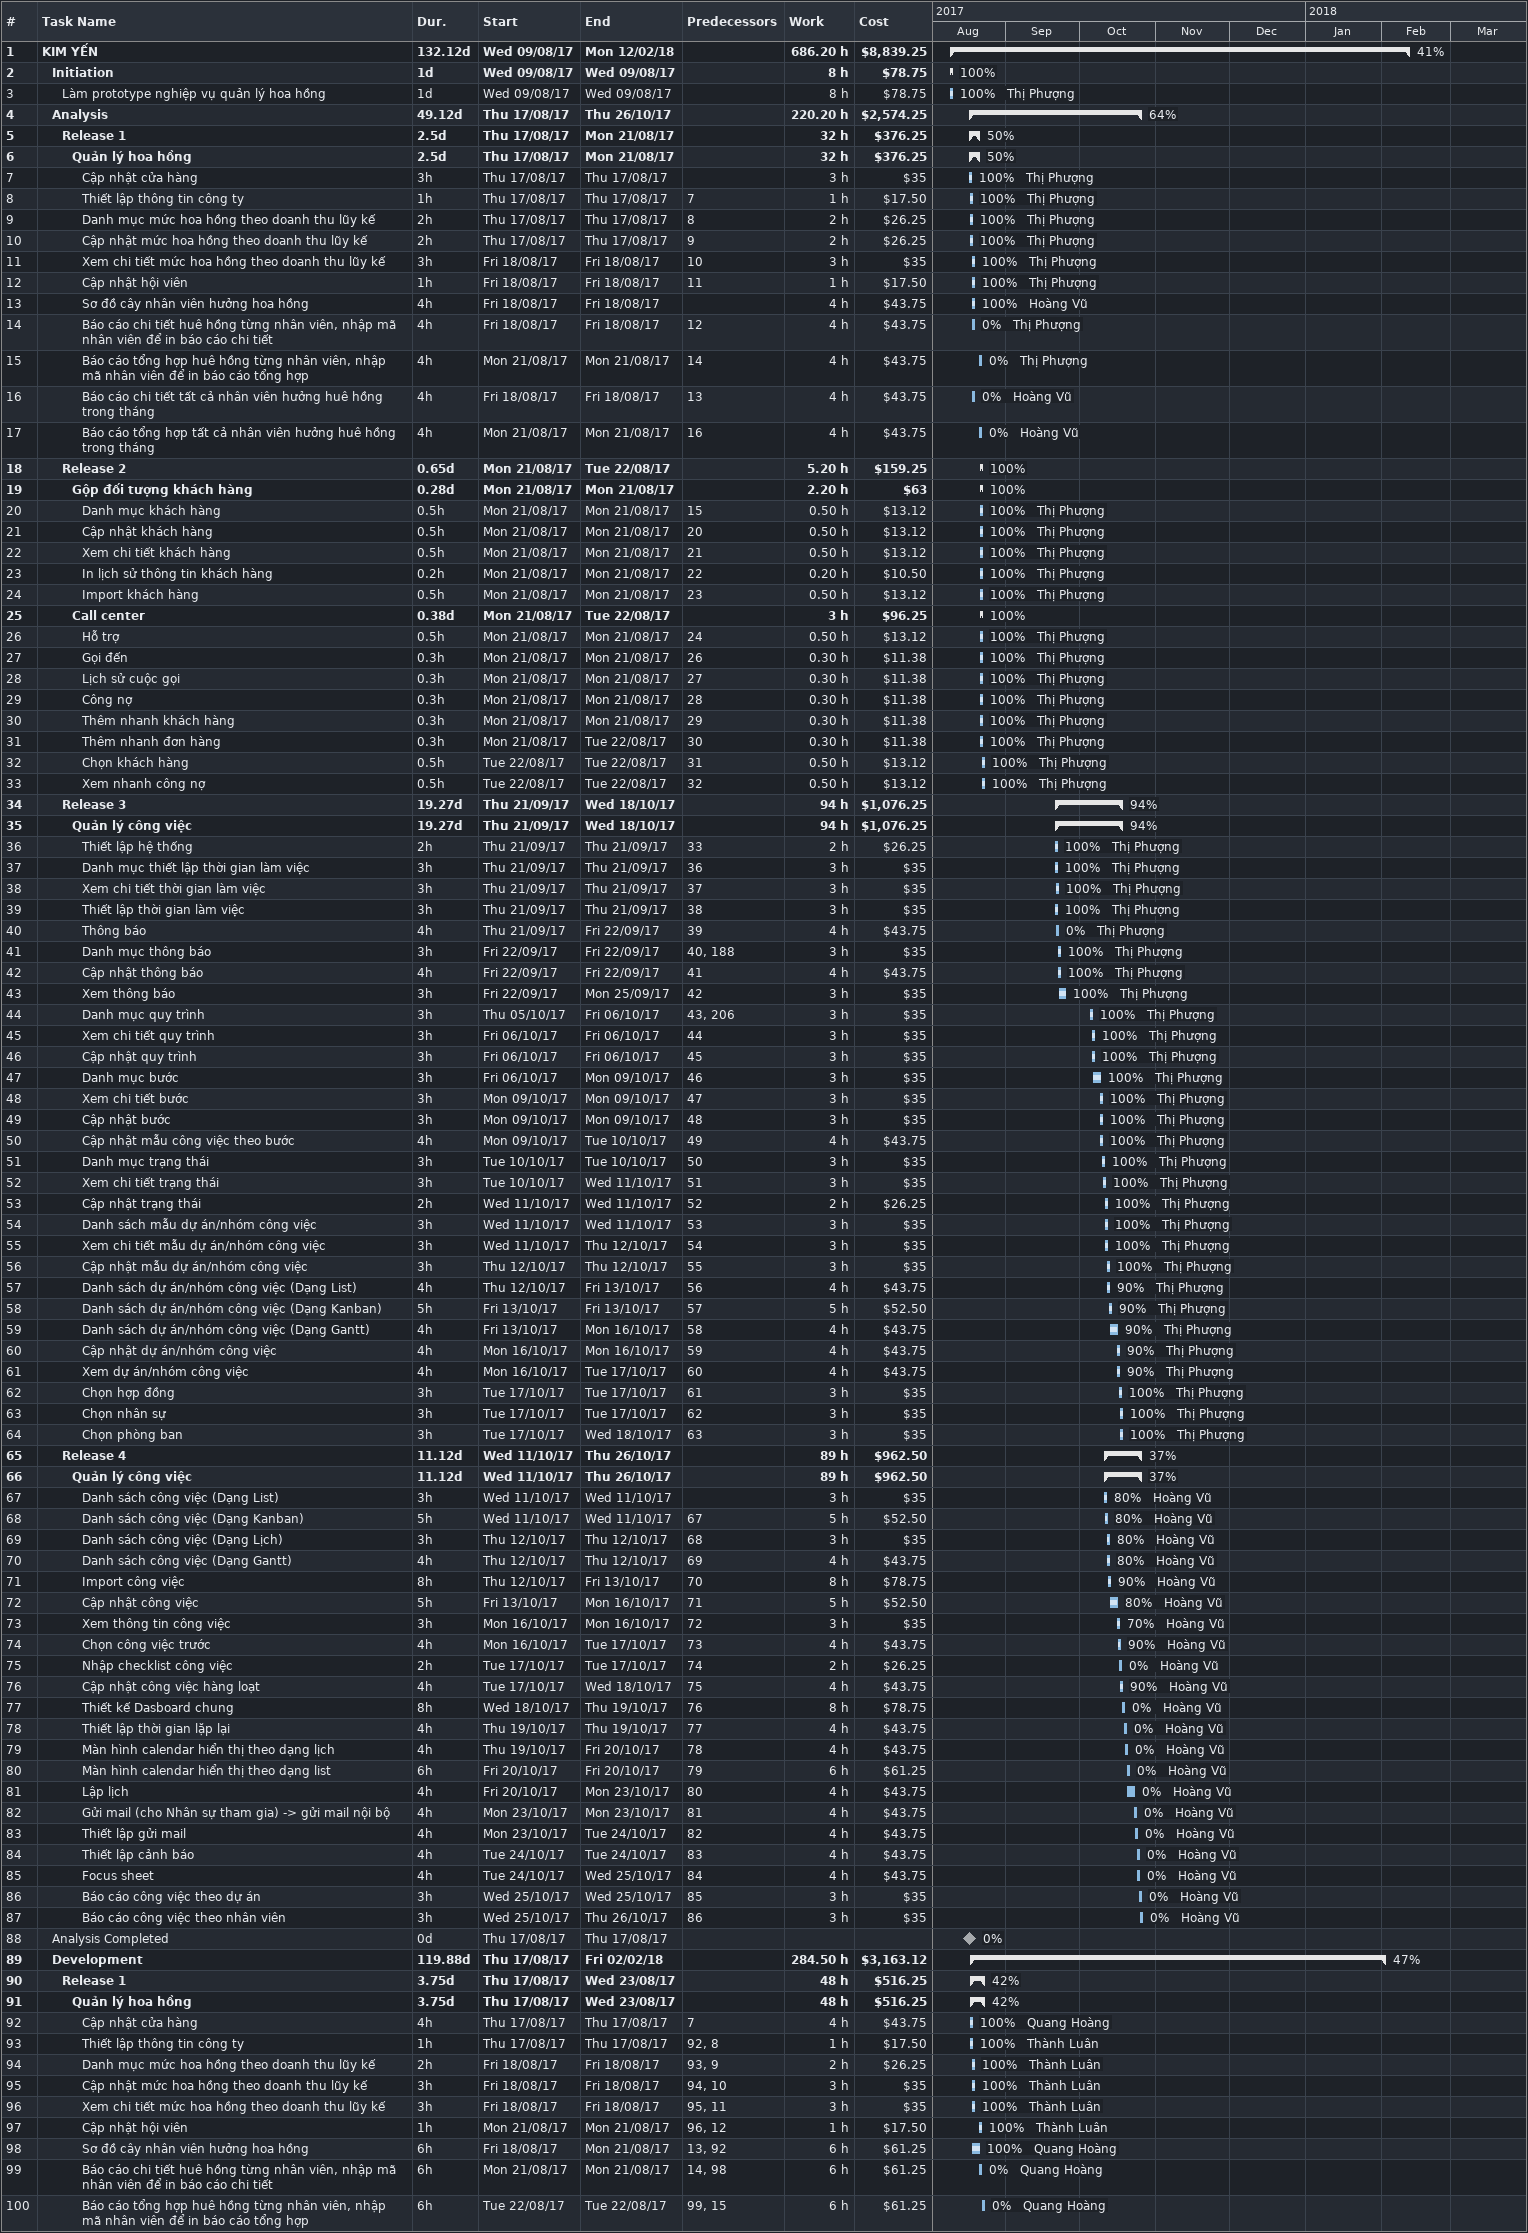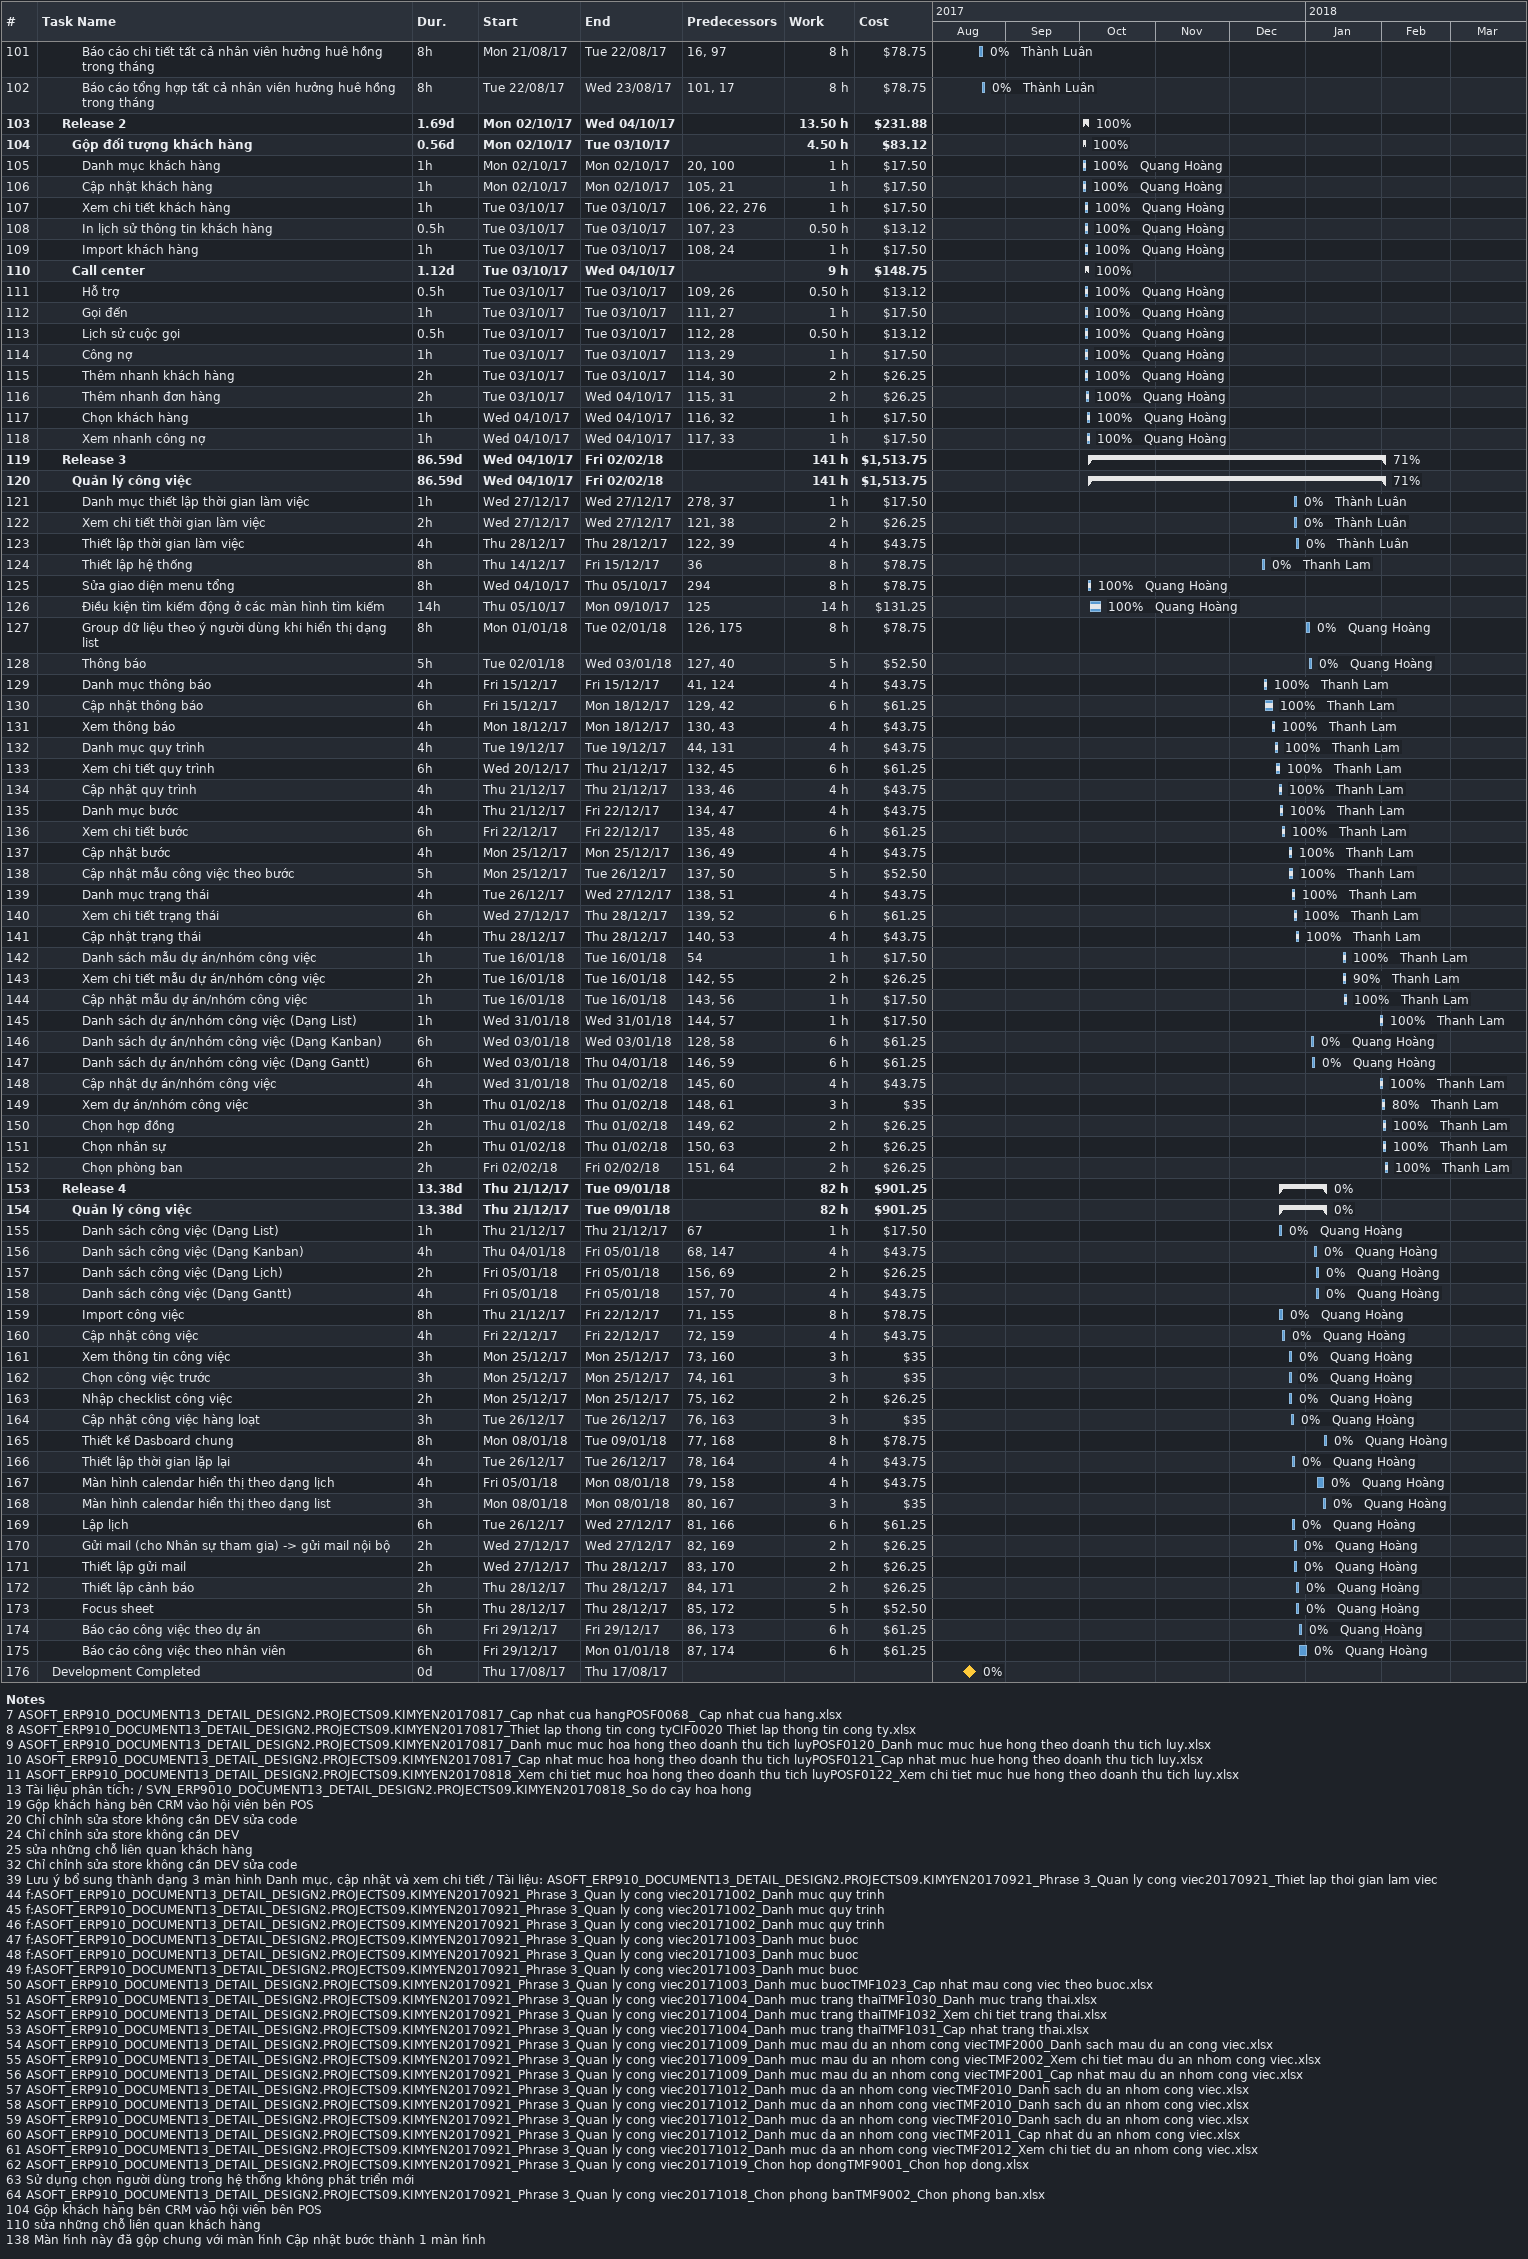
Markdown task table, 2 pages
| ID | Level | Task | Duration | Start | Finish | Predecessors | Resources | % complete | Work (h) | Cost ($) |
|---|---|---|---|---|---|---|---|---|---|---|
| 1 | 1 | **KIM YẾN** | 132.12d | 2017-08-09 | 2018-02-12 |  |  | 41 | 686.20 | 8839.25 |
| 2 | 2 | **Initiation** | 1d | 2017-08-09 | 2017-08-09 |  |  | 100 | 8 | 78.75 |
| 3 | 3 | Làm prototype nghiệp vụ quản lý hoa hồng | 1d | 2017-08-09 | 2017-08-09 |  | Thị Phượng | 100 | 8 | 78.75 |
| 4 | 2 | **Analysis** | 49.12d | 2017-08-17 | 2017-10-26 |  |  | 64 | 220.20 | 2574.25 |
| 5 | 3 | **Release 1** | 2.5d | 2017-08-17 | 2017-08-21 |  |  | 50 | 32 | 376.25 |
| 6 | 4 | **Quản lý hoa hồng** | 2.5d | 2017-08-17 | 2017-08-21 |  |  | 50 | 32 | 376.25 |
| 7 | 5 | Cập nhật cửa hàng | 3h | 2017-08-17 | 2017-08-17 |  | Thị Phượng | 100 | 3 | 35 |
| 8 | 5 | Thiết lập thông tin công ty | 1h | 2017-08-17 | 2017-08-17 | 7 | Thị Phượng | 100 | 1 | 17.50 |
| 9 | 5 | Danh mục mức hoa hồng theo doanh thu lũy kế | 2h | 2017-08-17 | 2017-08-17 | 8 | Thị Phượng | 100 | 2 | 26.25 |
| 10 | 5 | Cập nhật mức hoa hồng theo doanh thu lũy kế | 2h | 2017-08-17 | 2017-08-17 | 9 | Thị Phượng | 100 | 2 | 26.25 |
| 11 | 5 | Xem chi tiết mức hoa hồng theo doanh thu lũy kế | 3h | 2017-08-18 | 2017-08-18 | 10 | Thị Phượng | 100 | 3 | 35 |
| 12 | 5 | Cập nhật hội viên | 1h | 2017-08-18 | 2017-08-18 | 11 | Thị Phượng | 100 | 1 | 17.50 |
| 13 | 5 | Sơ đồ cây nhân viên hưởng hoa hồng | 4h | 2017-08-18 | 2017-08-18 |  | Hoàng Vũ | 100 | 4 | 43.75 |
| 14 | 5 | Báo cáo chi tiết huê hồng từng nhân viên, nhập mã nhân viên để in báo cáo chi tiết | 4h | 2017-08-18 | 2017-08-18 | 12 | Thị Phượng | 0 | 4 | 43.75 |
| 15 | 5 | Báo cáo tổng hợp huê hồng từng nhân viên, nhập mã nhân viên để in báo cáo tổng hợp | 4h | 2017-08-21 | 2017-08-21 | 14 | Thị Phượng | 0 | 4 | 43.75 |
| 16 | 5 | Báo cáo chi tiết tất cả nhân viên hưởng huê hồng trong tháng | 4h | 2017-08-18 | 2017-08-18 | 13 | Hoàng Vũ | 0 | 4 | 43.75 |
| 17 | 5 | Báo cáo tổng hợp tất cả nhân viên hưởng huê hồng trong tháng | 4h | 2017-08-21 | 2017-08-21 | 16 | Hoàng Vũ | 0 | 4 | 43.75 |
| 18 | 3 | **Release 2** | 0.65d | 2017-08-21 | 2017-08-22 |  |  | 100 | 5.20 | 159.25 |
| 19 | 4 | **Gộp đối tượng khách hàng** | 0.28d | 2017-08-21 | 2017-08-21 |  |  | 100 | 2.20 | 63 |
| 20 | 5 | Danh mục khách hàng | 0.5h | 2017-08-21 | 2017-08-21 | 15 | Thị Phượng | 100 | 0.50 | 13.12 |
| 21 | 5 | Cập nhật khách hàng | 0.5h | 2017-08-21 | 2017-08-21 | 20 | Thị Phượng | 100 | 0.50 | 13.12 |
| 22 | 5 | Xem chi tiết khách hàng | 0.5h | 2017-08-21 | 2017-08-21 | 21 | Thị Phượng | 100 | 0.50 | 13.12 |
| 23 | 5 | In lịch sử thông tin khách hàng | 0.2h | 2017-08-21 | 2017-08-21 | 22 | Thị Phượng | 100 | 0.20 | 10.50 |
| 24 | 5 | Import khách hàng | 0.5h | 2017-08-21 | 2017-08-21 | 23 | Thị Phượng | 100 | 0.50 | 13.12 |
| 25 | 4 | **Call center** | 0.38d | 2017-08-21 | 2017-08-22 |  |  | 100 | 3 | 96.25 |
| 26 | 5 | Hỗ trợ | 0.5h | 2017-08-21 | 2017-08-21 | 24 | Thị Phượng | 100 | 0.50 | 13.12 |
| 27 | 5 | Gọi đến | 0.3h | 2017-08-21 | 2017-08-21 | 26 | Thị Phượng | 100 | 0.30 | 11.38 |
| 28 | 5 | Lịch sử cuộc gọi | 0.3h | 2017-08-21 | 2017-08-21 | 27 | Thị Phượng | 100 | 0.30 | 11.38 |
| 29 | 5 | Công nợ | 0.3h | 2017-08-21 | 2017-08-21 | 28 | Thị Phượng | 100 | 0.30 | 11.38 |
| 30 | 5 | Thêm nhanh khách hàng | 0.3h | 2017-08-21 | 2017-08-21 | 29 | Thị Phượng | 100 | 0.30 | 11.38 |
| 31 | 5 | Thêm nhanh đơn hàng | 0.3h | 2017-08-21 | 2017-08-22 | 30 | Thị Phượng | 100 | 0.30 | 11.38 |
| 32 | 5 | Chọn khách hàng | 0.5h | 2017-08-22 | 2017-08-22 | 31 | Thị Phượng | 100 | 0.50 | 13.12 |
| 33 | 5 | Xem nhanh công nợ | 0.5h | 2017-08-22 | 2017-08-22 | 32 | Thị Phượng | 100 | 0.50 | 13.12 |
| 34 | 3 | **Release 3** | 19.27d | 2017-09-21 | 2017-10-18 |  |  | 94 | 94 | 1076.25 |
| 35 | 4 | **Quản lý công việc** | 19.27d | 2017-09-21 | 2017-10-18 |  |  | 94 | 94 | 1076.25 |
| 36 | 5 | Thiết lập hệ thống | 2h | 2017-09-21 | 2017-09-21 | 33 | Thị Phượng | 100 | 2 | 26.25 |
| 37 | 5 | Danh mục thiết lập thời gian làm việc | 3h | 2017-09-21 | 2017-09-21 | 36 | Thị Phượng | 100 | 3 | 35 |
| 38 | 5 | Xem chi tiết thời gian làm việc | 3h | 2017-09-21 | 2017-09-21 | 37 | Thị Phượng | 100 | 3 | 35 |
| 39 | 5 | Thiết lập thời gian làm việc | 3h | 2017-09-21 | 2017-09-21 | 38 | Thị Phượng | 100 | 3 | 35 |
| 40 | 5 | Thông báo | 4h | 2017-09-21 | 2017-09-22 | 39 | Thị Phượng | 0 | 4 | 43.75 |
| 41 | 5 | Danh mục thông báo | 3h | 2017-09-22 | 2017-09-22 | 40, 188 | Thị Phượng | 100 | 3 | 35 |
| 42 | 5 | Cập nhật thông báo | 4h | 2017-09-22 | 2017-09-22 | 41 | Thị Phượng | 100 | 4 | 43.75 |
| 43 | 5 | Xem thông báo | 3h | 2017-09-22 | 2017-09-25 | 42 | Thị Phượng | 100 | 3 | 35 |
| 44 | 5 | Danh mục quy trình | 3h | 2017-10-05 | 2017-10-06 | 43, 206 | Thị Phượng | 100 | 3 | 35 |
| 45 | 5 | Xem chi tiết quy trình | 3h | 2017-10-06 | 2017-10-06 | 44 | Thị Phượng | 100 | 3 | 35 |
| 46 | 5 | Cập nhật quy trình | 3h | 2017-10-06 | 2017-10-06 | 45 | Thị Phượng | 100 | 3 | 35 |
| 47 | 5 | Danh mục bước | 3h | 2017-10-06 | 2017-10-09 | 46 | Thị Phượng | 100 | 3 | 35 |
| 48 | 5 | Xem chi tiết bước | 3h | 2017-10-09 | 2017-10-09 | 47 | Thị Phượng | 100 | 3 | 35 |
| 49 | 5 | Cập nhật bước | 3h | 2017-10-09 | 2017-10-09 | 48 | Thị Phượng | 100 | 3 | 35 |
| 50 | 5 | Cập nhật mẫu công việc theo bước | 4h | 2017-10-09 | 2017-10-10 | 49 | Thị Phượng | 100 | 4 | 43.75 |
| 51 | 5 | Danh mục trạng thái | 3h | 2017-10-10 | 2017-10-10 | 50 | Thị Phượng | 100 | 3 | 35 |
| 52 | 5 | Xem chi tiết trạng thái | 3h | 2017-10-10 | 2017-10-11 | 51 | Thị Phượng | 100 | 3 | 35 |
| 53 | 5 | Cập nhật trạng thái | 2h | 2017-10-11 | 2017-10-11 | 52 | Thị Phượng | 100 | 2 | 26.25 |
| 54 | 5 | Danh sách mẫu dự án/nhóm công việc | 3h | 2017-10-11 | 2017-10-11 | 53 | Thị Phượng | 100 | 3 | 35 |
| 55 | 5 | Xem chi tiết mẫu dự án/nhóm công việc | 3h | 2017-10-11 | 2017-10-12 | 54 | Thị Phượng | 100 | 3 | 35 |
| 56 | 5 | Cập nhật mẫu dự án/nhóm công việc | 3h | 2017-10-12 | 2017-10-12 | 55 | Thị Phượng | 100 | 3 | 35 |
| 57 | 5 | Danh sách dự án/nhóm công việc (Dạng List) | 4h | 2017-10-12 | 2017-10-13 | 56 | Thị Phượng | 90 | 4 | 43.75 |
| 58 | 5 | Danh sách dự án/nhóm công việc (Dạng Kanban) | 5h | 2017-10-13 | 2017-10-13 | 57 | Thị Phượng | 90 | 5 | 52.50 |
| 59 | 5 | Danh sách dự án/nhóm công việc (Dạng Gantt) | 4h | 2017-10-13 | 2017-10-16 | 58 | Thị Phượng | 90 | 4 | 43.75 |
| 60 | 5 | Cập nhật dự án/nhóm công việc | 4h | 2017-10-16 | 2017-10-16 | 59 | Thị Phượng | 90 | 4 | 43.75 |
| 61 | 5 | Xem dự án/nhóm công việc | 4h | 2017-10-16 | 2017-10-17 | 60 | Thị Phượng | 90 | 4 | 43.75 |
| 62 | 5 | Chọn hợp đồng | 3h | 2017-10-17 | 2017-10-17 | 61 | Thị Phượng | 100 | 3 | 35 |
| 63 | 5 | Chọn nhân sự | 3h | 2017-10-17 | 2017-10-17 | 62 | Thị Phượng | 100 | 3 | 35 |
| 64 | 5 | Chọn phòng ban | 3h | 2017-10-17 | 2017-10-18 | 63 | Thị Phượng | 100 | 3 | 35 |
| 65 | 3 | **Release 4** | 11.12d | 2017-10-11 | 2017-10-26 |  |  | 37 | 89 | 962.50 |
| 66 | 4 | **Quản lý công việc** | 11.12d | 2017-10-11 | 2017-10-26 |  |  | 37 | 89 | 962.50 |
| 67 | 5 | Danh sách công việc (Dạng List) | 3h | 2017-10-11 | 2017-10-11 |  | Hoàng Vũ | 80 | 3 | 35 |
| 68 | 5 | Danh sách công việc (Dạng Kanban) | 5h | 2017-10-11 | 2017-10-11 | 67 | Hoàng Vũ | 80 | 5 | 52.50 |
| 69 | 5 | Danh sách công việc (Dạng Lịch) | 3h | 2017-10-12 | 2017-10-12 | 68 | Hoàng Vũ | 80 | 3 | 35 |
| 70 | 5 | Danh sách công việc (Dạng Gantt) | 4h | 2017-10-12 | 2017-10-12 | 69 | Hoàng Vũ | 80 | 4 | 43.75 |
| 71 | 5 | Import công việc | 8h | 2017-10-12 | 2017-10-13 | 70 | Hoàng Vũ | 90 | 8 | 78.75 |
| 72 | 5 | Cập nhật công việc | 5h | 2017-10-13 | 2017-10-16 | 71 | Hoàng Vũ | 80 | 5 | 52.50 |
| 73 | 5 | Xem thông tin công việc | 3h | 2017-10-16 | 2017-10-16 | 72 | Hoàng Vũ | 70 | 3 | 35 |
| 74 | 5 | Chọn công việc trước | 4h | 2017-10-16 | 2017-10-17 | 73 | Hoàng Vũ | 90 | 4 | 43.75 |
| 75 | 5 | Nhập checklist công việc | 2h | 2017-10-17 | 2017-10-17 | 74 | Hoàng Vũ | 0 | 2 | 26.25 |
| 76 | 5 | Cập nhật công việc hàng loạt | 4h | 2017-10-17 | 2017-10-18 | 75 | Hoàng Vũ | 90 | 4 | 43.75 |
| 77 | 5 | Thiết kế Dasboard chung | 8h | 2017-10-18 | 2017-10-19 | 76 | Hoàng Vũ | 0 | 8 | 78.75 |
| 78 | 5 | Thiết lập thời gian lặp lại | 4h | 2017-10-19 | 2017-10-19 | 77 | Hoàng Vũ | 0 | 4 | 43.75 |
| 79 | 5 | Màn hình calendar hiển thị theo dạng lịch | 4h | 2017-10-19 | 2017-10-20 | 78 | Hoàng Vũ | 0 | 4 | 43.75 |
| 80 | 5 | Màn hình calendar hiển thị theo dạng list | 6h | 2017-10-20 | 2017-10-20 | 79 | Hoàng Vũ | 0 | 6 | 61.25 |
| 81 | 5 | Lập lịch | 4h | 2017-10-20 | 2017-10-23 | 80 | Hoàng Vũ | 0 | 4 | 43.75 |
| 82 | 5 | Gửi mail (cho Nhân sự tham gia) -> gửi mail nội bộ | 4h | 2017-10-23 | 2017-10-23 | 81 | Hoàng Vũ | 0 | 4 | 43.75 |
| 83 | 5 | Thiết lập gửi mail | 4h | 2017-10-23 | 2017-10-24 | 82 | Hoàng Vũ | 0 | 4 | 43.75 |
| 84 | 5 | Thiết lập cảnh báo | 4h | 2017-10-24 | 2017-10-24 | 83 | Hoàng Vũ | 0 | 4 | 43.75 |
| 85 | 5 | Focus sheet | 4h | 2017-10-24 | 2017-10-25 | 84 | Hoàng Vũ | 0 | 4 | 43.75 |
| 86 | 5 | Báo cáo công việc theo dự án | 3h | 2017-10-25 | 2017-10-25 | 85 | Hoàng Vũ | 0 | 3 | 35 |
| 87 | 5 | Báo cáo công việc theo nhân viên | 3h | 2017-10-25 | 2017-10-26 | 86 | Hoàng Vũ | 0 | 3 | 35 |
| 88 | 2 | Analysis Completed | 0d | 2017-08-17 | 2017-08-17 |  |  | 0 |  |  |
| 89 | 2 | **Development** | 119.88d | 2017-08-17 | 2018-02-02 |  |  | 47 | 284.50 | 3163.12 |
| 90 | 3 | **Release 1** | 3.75d | 2017-08-17 | 2017-08-23 |  |  | 42 | 48 | 516.25 |
| 91 | 4 | **Quản lý hoa hồng** | 3.75d | 2017-08-17 | 2017-08-23 |  |  | 42 | 48 | 516.25 |
| 92 | 5 | Cập nhật cửa hàng | 4h | 2017-08-17 | 2017-08-17 | 7 | Quang Hoàng | 100 | 4 | 43.75 |
| 93 | 5 | Thiết lập thông tin công ty | 1h | 2017-08-17 | 2017-08-17 | 92, 8 | Thành Luân | 100 | 1 | 17.50 |
| 94 | 5 | Danh mục mức hoa hồng theo doanh thu lũy kế | 2h | 2017-08-18 | 2017-08-18 | 93, 9 | Thành Luân | 100 | 2 | 26.25 |
| 95 | 5 | Cập nhật mức hoa hồng theo doanh thu lũy kế | 3h | 2017-08-18 | 2017-08-18 | 94, 10 | Thành Luân | 100 | 3 | 35 |
| 96 | 5 | Xem chi tiết mức hoa hồng theo doanh thu lũy kế | 3h | 2017-08-18 | 2017-08-18 | 95, 11 | Thành Luân | 100 | 3 | 35 |
| 97 | 5 | Cập nhật hội viên | 1h | 2017-08-21 | 2017-08-21 | 96, 12 | Thành Luân | 100 | 1 | 17.50 |
| 98 | 5 | Sơ đồ cây nhân viên hưởng hoa hồng | 6h | 2017-08-18 | 2017-08-21 | 13, 92 | Quang Hoàng | 100 | 6 | 61.25 |
| 99 | 5 | Báo cáo chi tiết huê hồng từng nhân viên, nhập mã nhân viên để in báo cáo chi tiết | 6h | 2017-08-21 | 2017-08-21 | 14, 98 | Quang Hoàng | 0 | 6 | 61.25 |
| 100 | 5 | Báo cáo tổng hợp huê hồng từng nhân viên, nhập mã nhân viên để in báo cáo tổng hợp | 6h | 2017-08-22 | 2017-08-22 | 99, 15 | Quang Hoàng | 0 | 6 | 61.25 |
| 101 | 5 | Báo cáo chi tiết tất cả nhân viên hưởng huê hồng trong tháng | 8h | 2017-08-21 | 2017-08-22 | 16, 97 | Thành Luân | 0 | 8 | 78.75 |
| 102 | 5 | Báo cáo tổng hợp tất cả nhân viên hưởng huê hồng trong tháng | 8h | 2017-08-22 | 2017-08-23 | 101, 17 | Thành Luân | 0 | 8 | 78.75 |
| 103 | 3 | **Release 2** | 1.69d | 2017-10-02 | 2017-10-04 |  |  | 100 | 13.50 | 231.88 |
| 104 | 4 | **Gộp đối tượng khách hàng** | 0.56d | 2017-10-02 | 2017-10-03 |  |  | 100 | 4.50 | 83.12 |
| 105 | 5 | Danh mục khách hàng | 1h | 2017-10-02 | 2017-10-02 | 20, 100 | Quang Hoàng | 100 | 1 | 17.50 |
| 106 | 5 | Cập nhật khách hàng | 1h | 2017-10-02 | 2017-10-02 | 105, 21 | Quang Hoàng | 100 | 1 | 17.50 |
| 107 | 5 | Xem chi tiết khách hàng | 1h | 2017-10-03 | 2017-10-03 | 106, 22, 276 | Quang Hoàng | 100 | 1 | 17.50 |
| 108 | 5 | In lịch sử thông tin khách hàng | 0.5h | 2017-10-03 | 2017-10-03 | 107, 23 | Quang Hoàng | 100 | 0.50 | 13.12 |
| 109 | 5 | Import khách hàng | 1h | 2017-10-03 | 2017-10-03 | 108, 24 | Quang Hoàng | 100 | 1 | 17.50 |
| 110 | 4 | **Call center** | 1.12d | 2017-10-03 | 2017-10-04 |  |  | 100 | 9 | 148.75 |
| 111 | 5 | Hỗ trợ | 0.5h | 2017-10-03 | 2017-10-03 | 109, 26 | Quang Hoàng | 100 | 0.50 | 13.12 |
| 112 | 5 | Gọi đến | 1h | 2017-10-03 | 2017-10-03 | 111, 27 | Quang Hoàng | 100 | 1 | 17.50 |
| 113 | 5 | Lịch sử cuộc gọi | 0.5h | 2017-10-03 | 2017-10-03 | 112, 28 | Quang Hoàng | 100 | 0.50 | 13.12 |
| 114 | 5 | Công nợ | 1h | 2017-10-03 | 2017-10-03 | 113, 29 | Quang Hoàng | 100 | 1 | 17.50 |
| 115 | 5 | Thêm nhanh khách hàng | 2h | 2017-10-03 | 2017-10-03 | 114, 30 | Quang Hoàng | 100 | 2 | 26.25 |
| 116 | 5 | Thêm nhanh đơn hàng | 2h | 2017-10-03 | 2017-10-04 | 115, 31 | Quang Hoàng | 100 | 2 | 26.25 |
| 117 | 5 | Chọn khách hàng | 1h | 2017-10-04 | 2017-10-04 | 116, 32 | Quang Hoàng | 100 | 1 | 17.50 |
| 118 | 5 | Xem nhanh công nợ | 1h | 2017-10-04 | 2017-10-04 | 117, 33 | Quang Hoàng | 100 | 1 | 17.50 |
| 119 | 3 | **Release 3** | 86.59d | 2017-10-04 | 2018-02-02 |  |  | 71 | 141 | 1513.75 |
| 120 | 4 | **Quản lý công việc** | 86.59d | 2017-10-04 | 2018-02-02 |  |  | 71 | 141 | 1513.75 |
| 121 | 5 | Danh mục thiết lập thời gian làm việc | 1h | 2017-12-27 | 2017-12-27 | 278, 37 | Thành Luân | 0 | 1 | 17.50 |
| 122 | 5 | Xem chi tiết thời gian làm việc | 2h | 2017-12-27 | 2017-12-27 | 121, 38 | Thành Luân | 0 | 2 | 26.25 |
| 123 | 5 | Thiết lập thời gian làm việc | 4h | 2017-12-28 | 2017-12-28 | 122, 39 | Thành Luân | 0 | 4 | 43.75 |
| 124 | 5 | Thiết lập hệ thống | 8h | 2017-12-14 | 2017-12-15 | 36 | Thanh Lam | 0 | 8 | 78.75 |
| 125 | 5 | Sửa giao diện menu tổng | 8h | 2017-10-04 | 2017-10-05 | 294 | Quang Hoàng | 100 | 8 | 78.75 |
| 126 | 5 | Điều kiện tìm kiếm động ở các màn hình tìm kiếm | 14h | 2017-10-05 | 2017-10-09 | 125 | Quang Hoàng | 100 | 14 | 131.25 |
| 127 | 5 | Group dữ liệu theo ý người dùng khi hiển thị dạng list | 8h | 2018-01-01 | 2018-01-02 | 126, 175 | Quang Hoàng | 0 | 8 | 78.75 |
| 128 | 5 | Thông báo | 5h | 2018-01-02 | 2018-01-03 | 127, 40 | Quang Hoàng | 0 | 5 | 52.50 |
| 129 | 5 | Danh mục thông báo | 4h | 2017-12-15 | 2017-12-15 | 41, 124 | Thanh Lam | 100 | 4 | 43.75 |
| 130 | 5 | Cập nhật thông báo | 6h | 2017-12-15 | 2017-12-18 | 129, 42 | Thanh Lam | 100 | 6 | 61.25 |
| 131 | 5 | Xem thông báo | 4h | 2017-12-18 | 2017-12-18 | 130, 43 | Thanh Lam | 100 | 4 | 43.75 |
| 132 | 5 | Danh mục quy trình | 4h | 2017-12-19 | 2017-12-19 | 44, 131 | Thanh Lam | 100 | 4 | 43.75 |
| 133 | 5 | Xem chi tiết quy trình | 6h | 2017-12-20 | 2017-12-21 | 132, 45 | Thanh Lam | 100 | 6 | 61.25 |
| 134 | 5 | Cập nhật quy trình | 4h | 2017-12-21 | 2017-12-21 | 133, 46 | Thanh Lam | 100 | 4 | 43.75 |
| 135 | 5 | Danh mục bước | 4h | 2017-12-21 | 2017-12-22 | 134, 47 | Thanh Lam | 100 | 4 | 43.75 |
| 136 | 5 | Xem chi tiết bước | 6h | 2017-12-22 | 2017-12-22 | 135, 48 | Thanh Lam | 100 | 6 | 61.25 |
| 137 | 5 | Cập nhật bước | 4h | 2017-12-25 | 2017-12-25 | 136, 49 | Thanh Lam | 100 | 4 | 43.75 |
| 138 | 5 | Cập nhật mẫu công việc theo bước | 5h | 2017-12-25 | 2017-12-26 | 137, 50 | Thanh Lam | 100 | 5 | 52.50 |
| 139 | 5 | Danh mục trạng thái | 4h | 2017-12-26 | 2017-12-27 | 138, 51 | Thanh Lam | 100 | 4 | 43.75 |
| 140 | 5 | Xem chi tiết trạng thái | 6h | 2017-12-27 | 2017-12-28 | 139, 52 | Thanh Lam | 100 | 6 | 61.25 |
| 141 | 5 | Cập nhật trạng thái | 4h | 2017-12-28 | 2017-12-28 | 140, 53 | Thanh Lam | 100 | 4 | 43.75 |
| 142 | 5 | Danh sách mẫu dự án/nhóm công việc | 1h | 2018-01-16 | 2018-01-16 | 54 | Thanh Lam | 100 | 1 | 17.50 |
| 143 | 5 | Xem chi tiết mẫu dự án/nhóm công việc | 2h | 2018-01-16 | 2018-01-16 | 142, 55 | Thanh Lam | 90 | 2 | 26.25 |
| 144 | 5 | Cập nhật mẫu dự án/nhóm công việc | 1h | 2018-01-16 | 2018-01-16 | 143, 56 | Thanh Lam | 100 | 1 | 17.50 |
| 145 | 5 | Danh sách dự án/nhóm công việc (Dạng List) | 1h | 2018-01-31 | 2018-01-31 | 144, 57 | Thanh Lam | 100 | 1 | 17.50 |
| 146 | 5 | Danh sách dự án/nhóm công việc (Dạng Kanban) | 6h | 2018-01-03 | 2018-01-03 | 128, 58 | Quang Hoàng | 0 | 6 | 61.25 |
| 147 | 5 | Danh sách dự án/nhóm công việc (Dạng Gantt) | 6h | 2018-01-03 | 2018-01-04 | 146, 59 | Quang Hoàng | 0 | 6 | 61.25 |
| 148 | 5 | Cập nhật dự án/nhóm công việc | 4h | 2018-01-31 | 2018-02-01 | 145, 60 | Thanh Lam | 100 | 4 | 43.75 |
| 149 | 5 | Xem dự án/nhóm công việc | 3h | 2018-02-01 | 2018-02-01 | 148, 61 | Thanh Lam | 80 | 3 | 35 |
| 150 | 5 | Chọn hợp đồng | 2h | 2018-02-01 | 2018-02-01 | 149, 62 | Thanh Lam | 100 | 2 | 26.25 |
| 151 | 5 | Chọn nhân sự | 2h | 2018-02-01 | 2018-02-01 | 150, 63 | Thanh Lam | 100 | 2 | 26.25 |
| 152 | 5 | Chọn phòng ban | 2h | 2018-02-02 | 2018-02-02 | 151, 64 | Thanh Lam | 100 | 2 | 26.25 |
| 153 | 3 | **Release 4** | 13.38d | 2017-12-21 | 2018-01-09 |  |  | 0 | 82 | 901.25 |
| 154 | 4 | **Quản lý công việc** | 13.38d | 2017-12-21 | 2018-01-09 |  |  | 0 | 82 | 901.25 |
| 155 | 5 | Danh sách công việc (Dạng List) | 1h | 2017-12-21 | 2017-12-21 | 67 | Quang Hoàng | 0 | 1 | 17.50 |
| 156 | 5 | Danh sách công việc (Dạng Kanban) | 4h | 2018-01-04 | 2018-01-05 | 68, 147 | Quang Hoàng | 0 | 4 | 43.75 |
| 157 | 5 | Danh sách công việc (Dạng Lịch) | 2h | 2018-01-05 | 2018-01-05 | 156, 69 | Quang Hoàng | 0 | 2 | 26.25 |
| 158 | 5 | Danh sách công việc (Dạng Gantt) | 4h | 2018-01-05 | 2018-01-05 | 157, 70 | Quang Hoàng | 0 | 4 | 43.75 |
| 159 | 5 | Import công việc | 8h | 2017-12-21 | 2017-12-22 | 71, 155 | Quang Hoàng | 0 | 8 | 78.75 |
| 160 | 5 | Cập nhật công việc | 4h | 2017-12-22 | 2017-12-22 | 72, 159 | Quang Hoàng | 0 | 4 | 43.75 |
| 161 | 5 | Xem thông tin công việc | 3h | 2017-12-25 | 2017-12-25 | 73, 160 | Quang Hoàng | 0 | 3 | 35 |
| 162 | 5 | Chọn công việc trước | 3h | 2017-12-25 | 2017-12-25 | 74, 161 | Quang Hoàng | 0 | 3 | 35 |
| 163 | 5 | Nhập checklist công việc | 2h | 2017-12-25 | 2017-12-25 | 75, 162 | Quang Hoàng | 0 | 2 | 26.25 |
| 164 | 5 | Cập nhật công việc hàng loạt | 3h | 2017-12-26 | 2017-12-26 | 76, 163 | Quang Hoàng | 0 | 3 | 35 |
| 165 | 5 | Thiết kế Dasboard chung | 8h | 2018-01-08 | 2018-01-09 | 77, 168 | Quang Hoàng | 0 | 8 | 78.75 |
| 166 | 5 | Thiết lập thời gian lặp lại | 4h | 2017-12-26 | 2017-12-26 | 78, 164 | Quang Hoàng | 0 | 4 | 43.75 |
| 167 | 5 | Màn hình calendar hiển thị theo dạng lịch | 4h | 2018-01-05 | 2018-01-08 | 79, 158 | Quang Hoàng | 0 | 4 | 43.75 |
| 168 | 5 | Màn hình calendar hiển thị theo dạng list | 3h | 2018-01-08 | 2018-01-08 | 80, 167 | Quang Hoàng | 0 | 3 | 35 |
| 169 | 5 | Lập lịch | 6h | 2017-12-26 | 2017-12-27 | 81, 166 | Quang Hoàng | 0 | 6 | 61.25 |
| 170 | 5 | Gửi mail (cho Nhân sự tham gia) -> gửi mail nội bộ | 2h | 2017-12-27 | 2017-12-27 | 82, 169 | Quang Hoàng | 0 | 2 | 26.25 |
| 171 | 5 | Thiết lập gửi mail | 2h | 2017-12-27 | 2017-12-28 | 83, 170 | Quang Hoàng | 0 | 2 | 26.25 |
| 172 | 5 | Thiết lập cảnh báo | 2h | 2017-12-28 | 2017-12-28 | 84, 171 | Quang Hoàng | 0 | 2 | 26.25 |
| 173 | 5 | Focus sheet | 5h | 2017-12-28 | 2017-12-28 | 85, 172 | Quang Hoàng | 0 | 5 | 52.50 |
| 174 | 5 | Báo cáo công việc theo dự án | 6h | 2017-12-29 | 2017-12-29 | 86, 173 | Quang Hoàng | 0 | 6 | 61.25 |
| 175 | 5 | Báo cáo công việc theo nhân viên | 6h | 2017-12-29 | 2018-01-01 | 87, 174 | Quang Hoàng | 0 | 6 | 61.25 |
| 176 | 2 | Development Completed | 0d | 2017-08-17 | 2017-08-17 |  |  | 0 |  |  |

Notes
- 7: ASOFT_ERP910_DOCUMENT13_DETAIL_DESIGN2.PROJECTS09.KIMYEN20170817_Cap nhat cua hangPOSF0068_ Cap nhat cua hang.xlsx
- 8: ASOFT_ERP910_DOCUMENT13_DETAIL_DESIGN2.PROJECTS09.KIMYEN20170817_Thiet lap thong tin cong tyCIF0020 Thiet lap thong tin cong ty.xlsx
- 9: ASOFT_ERP910_DOCUMENT13_DETAIL_DESIGN2.PROJECTS09.KIMYEN20170817_Danh muc muc hoa hong theo doanh thu tich luyPOSF0120_Danh muc muc hue hong theo doanh thu tich luy.xlsx
- 10: ASOFT_ERP910_DOCUMENT13_DETAIL_DESIGN2.PROJECTS09.KIMYEN20170817_Cap nhat muc hoa hong theo doanh thu tich luyPOSF0121_Cap nhat muc hue hong theo doanh thu tich luy.xlsx
- 11: ASOFT_ERP910_DOCUMENT13_DETAIL_DESIGN2.PROJECTS09.KIMYEN20170818_Xem chi tiet muc hoa hong theo doanh thu tich luyPOSF0122_Xem chi tiet muc hue hong theo doanh thu tich luy.xlsx
- 13: Tài liệu phân tích: / SVN_ERP9010_DOCUMENT13_DETAIL_DESIGN2.PROJECTS09.KIMYEN20170818_So do cay hoa hong
- 19: Gộp khách hàng bên CRM vào hội viên bên POS
- 20: Chỉ chỉnh sửa store không cần DEV sửa code
- 24: Chỉ chỉnh sửa store không cần DEV
- 25: sửa những chỗ liên quan khách hàng
- 32: Chỉ chỉnh sửa store không cần DEV sửa code
- 39: Lưu ý bổ sung thành dạng 3 màn hình Danh mục, cập nhật và xem chi tiết / Tài liệu: ASOFT_ERP910_DOCUMENT13_DETAIL_DESIGN2.PROJECTS09.KIMYEN20170921_Phrase 3_Quan ly cong viec20170921_Thiet lap thoi gian lam viec
- 44: f:ASOFT_ERP910_DOCUMENT13_DETAIL_DESIGN2.PROJECTS09.KIMYEN20170921_Phrase 3_Quan ly cong viec20171002_Danh muc quy trinh
- 45: f:ASOFT_ERP910_DOCUMENT13_DETAIL_DESIGN2.PROJECTS09.KIMYEN20170921_Phrase 3_Quan ly cong viec20171002_Danh muc quy trinh
- 46: f:ASOFT_ERP910_DOCUMENT13_DETAIL_DESIGN2.PROJECTS09.KIMYEN20170921_Phrase 3_Quan ly cong viec20171002_Danh muc quy trinh
- 47: f:ASOFT_ERP910_DOCUMENT13_DETAIL_DESIGN2.PROJECTS09.KIMYEN20170921_Phrase 3_Quan ly cong viec20171003_Danh muc buoc
- 48: f:ASOFT_ERP910_DOCUMENT13_DETAIL_DESIGN2.PROJECTS09.KIMYEN20170921_Phrase 3_Quan ly cong viec20171003_Danh muc buoc
- 49: f:ASOFT_ERP910_DOCUMENT13_DETAIL_DESIGN2.PROJECTS09.KIMYEN20170921_Phrase 3_Quan ly cong viec20171003_Danh muc buoc
- 50: ASOFT_ERP910_DOCUMENT13_DETAIL_DESIGN2.PROJECTS09.KIMYEN20170921_Phrase 3_Quan ly cong viec20171003_Danh muc buocTMF1023_Cap nhat mau cong viec theo buoc.xlsx
- 51: ASOFT_ERP910_DOCUMENT13_DETAIL_DESIGN2.PROJECTS09.KIMYEN20170921_Phrase 3_Quan ly cong viec20171004_Danh muc trang thaiTMF1030_Danh muc trang thai.xlsx
- 52: ASOFT_ERP910_DOCUMENT13_DETAIL_DESIGN2.PROJECTS09.KIMYEN20170921_Phrase 3_Quan ly cong viec20171004_Danh muc trang thaiTMF1032_Xem chi tiet trang thai.xlsx
- 53: ASOFT_ERP910_DOCUMENT13_DETAIL_DESIGN2.PROJECTS09.KIMYEN20170921_Phrase 3_Quan ly cong viec20171004_Danh muc trang thaiTMF1031_Cap nhat trang thai.xlsx
- 54: ASOFT_ERP910_DOCUMENT13_DETAIL_DESIGN2.PROJECTS09.KIMYEN20170921_Phrase 3_Quan ly cong viec20171009_Danh muc mau du an nhom cong viecTMF2000_Danh sach mau du an cong viec.xlsx
- 55: ASOFT_ERP910_DOCUMENT13_DETAIL_DESIGN2.PROJECTS09.KIMYEN20170921_Phrase 3_Quan ly cong viec20171009_Danh muc mau du an nhom cong viecTMF2002_Xem chi tiet mau du an nhom cong viec.xlsx
- 56: ASOFT_ERP910_DOCUMENT13_DETAIL_DESIGN2.PROJECTS09.KIMYEN20170921_Phrase 3_Quan ly cong viec20171009_Danh muc mau du an nhom cong viecTMF2001_Cap nhat mau du an nhom cong viec.xlsx
- 57: ASOFT_ERP910_DOCUMENT13_DETAIL_DESIGN2.PROJECTS09.KIMYEN20170921_Phrase 3_Quan ly cong viec20171012_Danh muc da an nhom cong viecTMF2010_Danh sach du an nhom cong viec.xlsx
- 58: ASOFT_ERP910_DOCUMENT13_DETAIL_DESIGN2.PROJECTS09.KIMYEN20170921_Phrase 3_Quan ly cong viec20171012_Danh muc da an nhom cong viecTMF2010_Danh sach du an nhom cong viec.xlsx
- 59: ASOFT_ERP910_DOCUMENT13_DETAIL_DESIGN2.PROJECTS09.KIMYEN20170921_Phrase 3_Quan ly cong viec20171012_Danh muc da an nhom cong viecTMF2010_Danh sach du an nhom cong viec.xlsx
- 60: ASOFT_ERP910_DOCUMENT13_DETAIL_DESIGN2.PROJECTS09.KIMYEN20170921_Phrase 3_Quan ly cong viec20171012_Danh muc da an nhom cong viecTMF2011_Cap nhat du an nhom cong viec.xlsx
- 61: ASOFT_ERP910_DOCUMENT13_DETAIL_DESIGN2.PROJECTS09.KIMYEN20170921_Phrase 3_Quan ly cong viec20171012_Danh muc da an nhom cong viecTMF2012_Xem chi tiet du an nhom cong viec.xlsx
- 62: ASOFT_ERP910_DOCUMENT13_DETAIL_DESIGN2.PROJECTS09.KIMYEN20170921_Phrase 3_Quan ly cong viec20171019_Chon hop dongTMF9001_Chon hop dong.xlsx
- 63: Sử dụng chọn người dùng trong hệ thống không phát triển mới
- 64: ASOFT_ERP910_DOCUMENT13_DETAIL_DESIGN2.PROJECTS09.KIMYEN20170921_Phrase 3_Quan ly cong viec20171018_Chon phong banTMF9002_Chon phong ban.xlsx
- 104: Gộp khách hàng bên CRM vào hội viên bên POS
- 110: sửa những chỗ liên quan khách hàng
- 138: Màn h́nh này đă gộp chung với màn h́nh Cập nhật bước thành 1 màn h́nh
